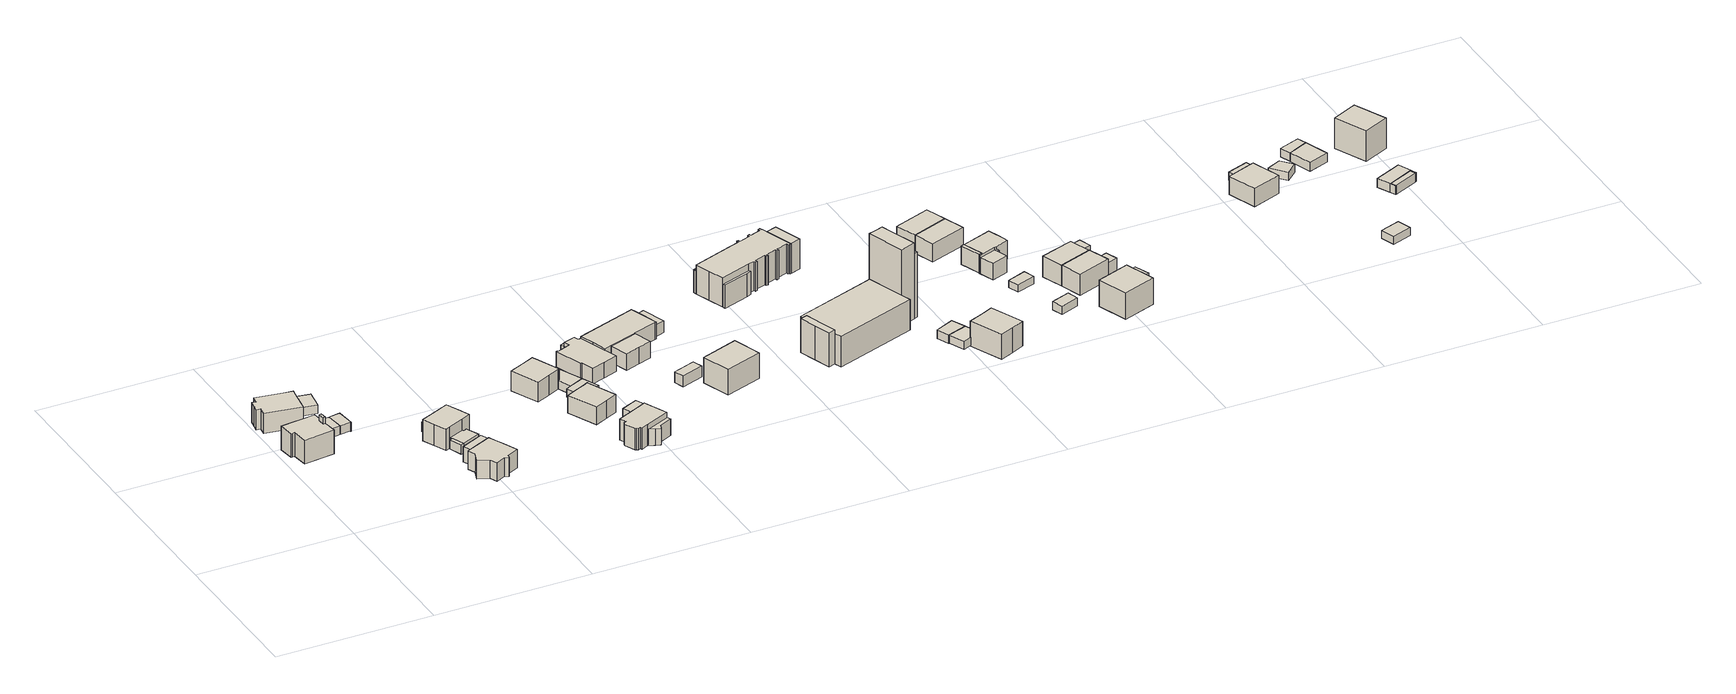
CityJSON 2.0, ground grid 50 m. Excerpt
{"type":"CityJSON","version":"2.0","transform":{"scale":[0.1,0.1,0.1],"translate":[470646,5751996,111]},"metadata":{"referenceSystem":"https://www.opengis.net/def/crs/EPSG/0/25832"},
"CityObjects":{
"building1":{"type":"Building","attributes":{"Gemeindeschluessel":"05754036","function":"31001_1010"},"address":[{"country":"Germany","locality":"Schloß Holte-Stukenbrock","thoroughfareNumber":"1","thoroughfareName":"Am Schulhof"}],"children":["building1-1","building1-2"]},
"building1-1":{"type":"BuildingPart","attributes":{"BezugspunktDach":"2000","measuredHeight":10.56,"storeysAboveGround":1},"parents":["building1"],"geometry":[{"type":"Solid","lod":"1","boundaries":[[[[0,1,2,3,4,5,6,7,8,9,10,11]],[[12,13,14,15,16,17,18,19,20,21,22,23]],[[12,23,11,10]],[[13,12,10,9]],[[14,13,9,8]],[[15,14,8,7]],[[16,15,7,6]],[[17,16,6,5]],[[18,17,5,4]],[[19,18,4,3]],[[20,19,3,2]],[[21,20,2,1]],[[22,21,1,0]],[[23,22,0,11]]]]}]},
"building1-2":{"type":"BuildingPart","attributes":{"BezugspunktDach":"2000","measuredHeight":9.42,"storeysAboveGround":1},"address":[{"country":"Germany","locality":"Schloß Holte-Stukenbrock","thoroughfareNumber":"1","thoroughfareName":"Am Schulhof"}],"parents":["building1"],"geometry":[{"type":"Solid","lod":"1","boundaries":[[[[24,25,26,27]],[[28,29,30,31]],[[28,31,27,26]],[[29,28,26,25]],[[30,29,25,24]],[[31,30,24,27]]]]}]},
"building2":{"type":"Building","attributes":{"Gemeindeschluessel":"05754036","BezugspunktDach":"2000","function":"31001_1010","measuredHeight":8.71},"address":[{"country":"Germany","locality":"Schloß Holte-Stukenbrock","thoroughfareNumber":"1a","thoroughfareName":"Am Schulhof"}],"geometry":[{"type":"Solid","lod":"1","boundaries":[[[[32,33,34,35,36,37,38,39,40,41,42,43]],[[44,45,46,47,48,49,50,51,52,53,54,55]],[[44,55,43,42]],[[45,44,42,41]],[[46,45,41,40]],[[47,46,40,39]],[[48,47,39,38]],[[49,48,38,37]],[[50,49,37,36]],[[51,50,36,35]],[[52,51,35,34]],[[53,52,34,33]],[[54,53,33,32]],[[55,54,32,43]]]]}]},
"building3":{"type":"Building","attributes":{"Gemeindeschluessel":"05754036","BezugspunktDach":"2000","function":"51009_1611","measuredHeight":2.95},"address":[{"country":"Germany"}],"geometry":[{"type":"Solid","lod":"1","boundaries":[[[[56,57,58,59,60,61]],[[62,63,64,65,66,67]],[[62,67,61,60]],[[63,62,60,59]],[[64,63,59,58]],[[65,64,58,57]],[[66,65,57,56]],[[67,66,56,61]]]]}]},
"building4":{"type":"Building","attributes":{"Gemeindeschluessel":"05754036","BezugspunktDach":"2000","function":"31001_2463","measuredHeight":2.78},"address":[{"country":"Germany","locality":"Schloß Holte-Stukenbrock","thoroughfareNumber":"1a","thoroughfareName":"Am Schulhof"}],"geometry":[{"type":"Solid","lod":"1","boundaries":[[[[68,69,70,71,72,73]],[[74,44,55,54,75,76]],[[74,76,73,72]],[[44,74,72,71]],[[55,44,71,70]],[[54,55,70,69]],[[75,54,69,68]],[[76,75,68,73]]]]}]},
"building5":{"type":"Building","attributes":{"Gemeindeschluessel":"05754036","BezugspunktDach":"2000","function":"31001_2463","measuredHeight":2.99,"storeysAboveGround":1},"address":[{"country":"Germany","locality":"Schloß Holte-Stukenbrock","thoroughfareNumber":"1","thoroughfareName":"Am Schulhof"}],"geometry":[{"type":"Solid","lod":"1","boundaries":[[[[61,60,59,58,77,78,79,80]],[[81,82,83,64,63,62,67,84]],[[81,84,80,79]],[[82,81,79,78]],[[83,82,78,77]],[[64,83,77,58]],[[63,64,58,59]],[[62,63,59,60]],[[67,62,60,61]],[[84,67,61,80]]]]}]},
"building6":{"type":"Building","attributes":{"Gemeindeschluessel":"05754036","BezugspunktDach":"2000","function":"51009_1610","measuredHeight":3.08},"address":[{"country":"Germany"}],"geometry":[{"type":"Solid","lod":"1","boundaries":[[[[85,86,87,88,89,90]],[[91,92,93,94,95,96]],[[91,96,90,89]],[[92,91,89,88]],[[93,92,88,87]],[[94,93,87,86]],[[95,94,86,85]],[[96,95,85,90]]]]}]},
"building7":{"type":"Building","attributes":{"Gemeindeschluessel":"05754036","BezugspunktDach":"2000","function":"31001_1010","measuredHeight":8.99},"address":[{"country":"Germany","locality":"Schloß Holte-Stukenbrock","thoroughfareNumber":"164","thoroughfareName":"St.-Heinrich-Straße"}],"geometry":[{"type":"Solid","lod":"1","boundaries":[[[[97,98,99,100,101,102,103,104,105,106,107,108,109]],[[110,111,112,113,114,115,116,117,118,119,120,121,122]],[[110,122,109,108]],[[111,110,108,107]],[[112,111,107,106]],[[113,112,106,105]],[[114,113,105,104]],[[115,114,104,103]],[[116,115,103,102]],[[117,116,102,101]],[[118,117,101,100]],[[119,118,100,99]],[[120,119,99,98]],[[121,120,98,97]],[[122,121,97,109]]]]}]},
"building8":{"type":"Building","attributes":{"Gemeindeschluessel":"05754036","BezugspunktDach":"2000","function":"31001_1313","measuredHeight":3.29,"storeysAboveGround":1},"address":[{"country":"Germany","locality":"Schloß Holte-Stukenbrock","thoroughfareNumber":"162","thoroughfareName":"St.-Heinrich-Straße"}],"geometry":[{"type":"Solid","lod":"1","boundaries":[[[[123,124,125,126]],[[127,128,129,130]],[[127,130,126,125]],[[128,127,125,124]],[[129,128,124,123]],[[130,129,123,126]]]]}]},
"building9":{"type":"Building","attributes":{"Gemeindeschluessel":"05754036","BezugspunktDach":"2000","function":"31001_2463","measuredHeight":5.05},"address":[{"country":"Germany","locality":"Schloß Holte-Stukenbrock","thoroughfareNumber":"164","thoroughfareName":"St.-Heinrich-Straße"}],"geometry":[{"type":"Solid","lod":"1","boundaries":[[[[131,132,133,134,135,136]],[[137,119,118,117,138,139]],[[137,139,136,135]],[[119,137,135,134]],[[118,119,134,133]],[[117,118,133,132]],[[138,117,132,131]],[[139,138,131,136]]]]}]},
"building10":{"type":"Building","attributes":{"Gemeindeschluessel":"05754036","function":"31001_1010"},"address":[{"country":"Germany","locality":"Schloß Holte-Stukenbrock","thoroughfareNumber":"162","thoroughfareName":"St.-Heinrich-Straße"}],"children":["building10-1","building10-2"]},
"building10-1":{"type":"BuildingPart","attributes":{"BezugspunktDach":"2000","measuredHeight":9.04,"storeysAboveGround":1},"parents":["building10"],"geometry":[{"type":"Solid","lod":"1","boundaries":[[[[140,141,142,143,144,145,146,147,148,149]],[[150,151,152,153,154,155,156,157,158,159]],[[150,159,149,148]],[[151,150,148,147]],[[152,151,147,146]],[[153,152,146,145]],[[154,153,145,144]],[[155,154,144,143]],[[156,155,143,142]],[[157,156,142,141]],[[158,157,141,140]],[[159,158,140,149]]]]}]},
"building10-2":{"type":"BuildingPart","attributes":{"BezugspunktDach":"2000","measuredHeight":3.46,"storeysAboveGround":1},"parents":["building10"],"geometry":[{"type":"Solid","lod":"1","boundaries":[[[[160,89,88,87,161,162,163,164]],[[165,166,167,168,169,170,150,159]],[[165,159,164,163]],[[166,165,163,162]],[[167,166,162,161]],[[168,167,161,87]],[[169,168,87,88]],[[170,169,88,89]],[[150,170,89,160]],[[159,150,160,164]]]]}]},
"building11":{"type":"Building","attributes":{"Gemeindeschluessel":"05754036","BezugspunktDach":"2000","function":"51009_1611","measuredHeight":3.39},"address":[{"country":"Germany"}],"geometry":[{"type":"Solid","lod":"1","boundaries":[[[[171,172,173,174]],[[130,129,175,176]],[[130,176,174,173]],[[129,130,173,172]],[[175,129,172,171]],[[176,175,171,174]]]]}]},
"building12":{"type":"Building","attributes":{"Gemeindeschluessel":"05754036","BezugspunktDach":"2000","function":"31001_1010","measuredHeight":8.9},"address":[{"country":"Germany","locality":"Schloß Holte-Stukenbrock","thoroughfareNumber":"174","thoroughfareName":"St.-Heinrich-Straße"}],"geometry":[{"type":"Solid","lod":"1","boundaries":[[[[177,178,179,180,181,182,183,184,185]],[[186,187,188,189,190,191,192,193,194]],[[186,194,185,184]],[[187,186,184,183]],[[188,187,183,182]],[[189,188,182,181]],[[190,189,181,180]],[[191,190,180,179]],[[192,191,179,178]],[[193,192,178,177]],[[194,193,177,185]]]]}]},
"building13":{"type":"Building","attributes":{"Gemeindeschluessel":"05754036","BezugspunktDach":"2000","function":"31001_1010","measuredHeight":7.41},"address":[{"country":"Germany","locality":"Schloß Holte-Stukenbrock","thoroughfareNumber":"172","thoroughfareName":"St.-Heinrich-Straße"}],"geometry":[{"type":"Solid","lod":"1","boundaries":[[[[195,196,197,198,199,200,201,202]],[[203,204,205,206,207,208,209,210]],[[203,210,202,201]],[[204,203,201,200]],[[205,204,200,199]],[[206,205,199,198]],[[207,206,198,197]],[[208,207,197,196]],[[209,208,196,195]],[[210,209,195,202]]]]}]},
"building14":{"type":"Building","attributes":{"Gemeindeschluessel":"05754036","function":"31001_1010"},"address":[{"country":"Germany","locality":"Schloß Holte-Stukenbrock","thoroughfareNumber":"170","thoroughfareName":"St.-Heinrich-Straße"}],"children":["building14-1","building14-2"]},
"building14-1":{"type":"BuildingPart","attributes":{"BezugspunktDach":"2000","measuredHeight":8.77},"parents":["building14"],"geometry":[{"type":"Solid","lod":"1","boundaries":[[[[211,212,213,214,215,216,217,218,219,220,221,222,223,224,225,226,227]],[[228,229,230,231,232,233,234,235,236,237,238,239,240,241,242,243,244]],[[228,244,227,226]],[[229,228,226,225]],[[230,229,225,224]],[[231,230,224,223]],[[232,231,223,222]],[[233,232,222,221]],[[234,233,221,220]],[[235,234,220,219]],[[236,235,219,218]],[[237,236,218,217]],[[238,237,217,216]],[[239,238,216,215]],[[240,239,215,214]],[[241,240,214,213]],[[242,241,213,212]],[[243,242,212,211]],[[244,243,211,227]]]]}]},
"building14-2":{"type":"BuildingPart","attributes":{"BezugspunktDach":"2000","measuredHeight":5.39},"parents":["building14"],"geometry":[{"type":"Solid","lod":"1","boundaries":[[[[245,246,247,248,249,250]],[[251,252,232,231,253,254]],[[251,254,250,249]],[[252,251,249,248]],[[232,252,248,247]],[[231,232,247,246]],[[253,231,246,245]],[[254,253,245,250]]]]}]},
"building15":{"type":"Building","attributes":{"Gemeindeschluessel":"05754036","BezugspunktDach":"2000","function":"51009_1610","measuredHeight":2.8},"address":[{"country":"Germany"}],"geometry":[{"type":"Solid","lod":"1","boundaries":[[[[255,256,257,258]],[[259,260,261,262]],[[259,262,258,257]],[[260,259,257,256]],[[261,260,256,255]],[[262,261,255,258]]]]}]},
"building16":{"type":"Building","attributes":{"Gemeindeschluessel":"05754036","BezugspunktDach":"2000","function":"31001_2463","measuredHeight":2.69},"address":[{"country":"Germany","locality":"Schloß Holte-Stukenbrock","thoroughfareNumber":"172","thoroughfareName":"St.-Heinrich-Straße"}],"geometry":[{"type":"Solid","lod":"1","boundaries":[[[[263,264,265,266,267,268,269]],[[270,271,272,273,274,275,276]],[[270,276,269,268]],[[271,270,268,267]],[[272,271,267,266]],[[273,272,266,265]],[[274,273,265,264]],[[275,274,264,263]],[[276,275,263,269]]]]}]},
"building17":{"type":"Building","attributes":{"Gemeindeschluessel":"05754036","BezugspunktDach":"2000","function":"31001_2463","measuredHeight":2.8},"address":[{"country":"Germany","locality":"Schloß Holte-Stukenbrock","thoroughfareNumber":"174","thoroughfareName":"St.-Heinrich-Straße"}],"geometry":[{"type":"Solid","lod":"1","boundaries":[[[[277,278,279,280,264,263]],[[281,193,192,282,283,284]],[[281,284,263,264]],[[193,281,264,280]],[[192,193,280,279]],[[282,192,279,278]],[[283,282,278,277]],[[284,283,277,263]]]]}]},
"building18":{"type":"Building","attributes":{"Gemeindeschluessel":"05754036","BezugspunktDach":"2000","function":"31001_2463","measuredHeight":2.99},"address":[{"country":"Germany","locality":"Schloß Holte-Stukenbrock","thoroughfareNumber":"170","thoroughfareName":"St.-Heinrich-Straße"}],"geometry":[{"type":"Solid","lod":"1","boundaries":[[[[285,286,287,288,289,290]],[[291,292,293,294,295,296]],[[291,296,290,289]],[[292,291,289,288]],[[293,292,288,287]],[[294,293,287,286]],[[295,294,286,285]],[[296,295,285,290]]]]}]},
"building19":{"type":"Building","attributes":{"Gemeindeschluessel":"05754036","BezugspunktDach":"2000","function":"51009_1610","measuredHeight":4.12},"address":[{"country":"Germany"}],"geometry":[{"type":"Solid","lod":"1","boundaries":[[[[297,298,299,300]],[[301,302,303,304]],[[301,304,300,299]],[[302,301,299,298]],[[303,302,298,297]],[[304,303,297,300]]]]}]},
"building20":{"type":"Building","attributes":{"name":"Kath. Kinderg. St. Heinrich","Gemeindeschluessel":"05754036","function":"31001_3065"},"address":[{"country":"Germany","locality":"Schloß Holte-Stukenbrock","thoroughfareNumber":"178","thoroughfareName":"St.-Heinrich-Straße"}],"children":["building20-1","building20-2","building20-3","building20-4"]},
"building20-1":{"type":"BuildingPart","attributes":{"BezugspunktDach":"2000","measuredHeight":7.57},"parents":["building20"],"geometry":[{"type":"Solid","lod":"1","boundaries":[[[[305,306,307,308,309,310,311,312,313,314,315,316,317,318]],[[319,320,321,322,323,324,325,326,327,328,329,330,331,332]],[[319,332,318,317]],[[320,319,317,316]],[[321,320,316,315]],[[322,321,315,314]],[[323,322,314,313]],[[324,323,313,312]],[[325,324,312,311]],[[326,325,311,310]],[[327,326,310,309]],[[328,327,309,308]],[[329,328,308,307]],[[330,329,307,306]],[[331,330,306,305]],[[332,331,305,318]]]]}]},
"building20-2":{"type":"BuildingPart","attributes":{"BezugspunktDach":"2000","measuredHeight":7.52},"parents":["building20"],"geometry":[{"type":"Solid","lod":"1","boundaries":[[[[333,334,335,336,337,338,339,340,341,342,343,344,345,346,347,348,349]],[[350,351,352,325,353,323,354,355,356,357,358,359,360,361,362,363,364]],[[350,364,349,348]],[[351,350,348,347]],[[352,351,347,346]],[[325,352,346,345]],[[353,325,345,344]],[[323,353,344,343]],[[354,323,343,342]],[[355,354,342,341]],[[356,355,341,340]],[[357,356,340,339]],[[358,357,339,338]],[[359,358,338,337]],[[360,359,337,336]],[[361,360,336,335]],[[362,361,335,334]],[[363,362,334,333]],[[364,363,333,349]]]]}]},
"building20-3":{"type":"BuildingPart","attributes":{"BezugspunktDach":"2000","measuredHeight":7.47},"parents":["building20"],"geometry":[{"type":"Solid","lod":"1","boundaries":[[[[365,366,367,368,369]],[[370,322,321,371,372]],[[370,372,369,368]],[[322,370,368,367]],[[321,322,367,366]],[[371,321,366,365]],[[372,371,365,369]]]]}]},
"building20-4":{"type":"BuildingPart","attributes":{"BezugspunktDach":"2000","measuredHeight":4.12},"parents":["building20"],"geometry":[{"type":"Solid","lod":"1","boundaries":[[[[373,374,375,376]],[[331,329,377,378]],[[331,378,376,375]],[[329,331,375,374]],[[377,329,374,373]],[[378,377,373,376]]]]}]},
"building21":{"type":"Building","attributes":{"Gemeindeschluessel":"05754036","BezugspunktDach":"2000","function":"31001_2463","measuredHeight":4.42},"address":[{"country":"Germany","locality":"Schloß Holte-Stukenbrock","thoroughfareNumber":"176","thoroughfareName":"St.-Heinrich-Straße"}],"geometry":[{"type":"Solid","lod":"1","boundaries":[[[[379,380,381,382]],[[383,384,385,386]],[[383,386,382,381]],[[384,383,381,380]],[[385,384,380,379]],[[386,385,379,382]]]]}]},
"building22":{"type":"Building","attributes":{"Gemeindeschluessel":"05754036","BezugspunktDach":"2000","function":"31001_1010","measuredHeight":9.99},"address":[{"country":"Germany","locality":"Schloß Holte-Stukenbrock","thoroughfareNumber":"176","thoroughfareName":"St.-Heinrich-Straße"}],"geometry":[{"type":"Solid","lod":"1","boundaries":[[[[387,388,389,390]],[[391,392,393,394]],[[391,394,390,389]],[[392,391,389,388]],[[393,392,388,387]],[[394,393,387,390]]]]}]},
"building23":{"type":"Building","attributes":{"Gemeindeschluessel":"05754036","function":"31001_3061"},"address":[{"country":"Germany","locality":"Schloß Holte-Stukenbrock","thoroughfareNumber":"180","thoroughfareName":"St.-Heinrich-Straße"}],"children":["building23-1","building23-2","building23-3","building23-4"]},
"building23-1":{"type":"BuildingPart","attributes":{"BezugspunktDach":"2000","measuredHeight":12.51},"parents":["building23"],"geometry":[{"type":"Solid","lod":"1","boundaries":[[[[395,396,397,398,399,400,401,402,403,404,405,406,407,408,409,410,411,412,413,414,415,416,417,418,419,420,421,422,423,424,425,426,427,428,429,430,431]],[[432,433,434,435,436,437,438,439,440,441,442,443,444,445,446,447,448,449,450,451,452,453,454,455,456,457,458,459,460,461,462,463,464,465,466,467,468]],[[432,468,431,430]],[[433,432,430,429]],[[434,433,429,428]],[[435,434,428,427]],[[436,435,427,426]],[[437,436,426,425]],[[438,437,425,424]],[[439,438,424,423]],[[440,439,423,422]],[[441,440,422,421]],[[442,441,421,420]],[[443,442,420,419]],[[444,443,419,418]],[[445,444,418,417]],[[446,445,417,416]],[[447,446,416,415]],[[448,447,415,414]],[[449,448,414,413]],[[450,449,413,412]],[[451,450,412,411]],[[452,451,411,410]],[[453,452,410,409]],[[454,453,409,408]],[[455,454,408,407]],[[456,455,407,406]],[[457,456,406,405]],[[458,457,405,404]],[[459,458,404,403]],[[460,459,403,402]],[[461,460,402,401]],[[462,461,401,400]],[[463,462,400,399]],[[464,463,399,398]],[[465,464,398,397]],[[466,465,397,396]],[[467,466,396,395]],[[468,467,395,431]]]]}]},
"building23-2":{"type":"BuildingPart","attributes":{"BezugspunktDach":"2000","measuredHeight":7.59},"parents":["building23"],"geometry":[{"type":"Solid","lod":"1","boundaries":[[[[469,470,471,472,473,474,475,476,477,478]],[[457,456,479,480,481,482,483,484,485,486]],[[457,486,478,477]],[[456,457,477,476]],[[479,456,476,475]],[[480,479,475,474]],[[481,480,474,473]],[[482,481,473,472]],[[483,482,472,471]],[[484,483,471,470]],[[485,484,470,469]],[[486,485,469,478]]]]}]},
"building23-3":{"type":"BuildingPart","attributes":{"BezugspunktDach":"2000","measuredHeight":7.59},"parents":["building23"],"geometry":[{"type":"Solid","lod":"1","boundaries":[[[[487,488,489,490,491]],[[492,454,453,493,494]],[[492,494,491,490]],[[454,492,490,489]],[[453,454,489,488]],[[493,453,488,487]],[[494,493,487,491]]]]}]},
"building23-4":{"type":"BuildingPart","attributes":{"BezugspunktDach":"2000","measuredHeight":11.75},"parents":["building23"],"geometry":[{"type":"Solid","lod":"1","boundaries":[[[[495,496,497,498]],[[436,434,499,500]],[[436,500,498,497]],[[434,436,497,496]],[[499,434,496,495]],[[500,499,495,498]]]]}]},
"building24":{"type":"Building","attributes":{"name":"St. Heinrich","Gemeindeschluessel":"05754036","function":"31001_3041"},"address":[{"country":"Germany","locality":"Schloß Holte-Stukenbrock","thoroughfareNumber":"180","thoroughfareName":"St.-Heinrich-Straße"}],"children":["building24-1","building24-2","building24-3","building24-4","building24-5"]},
"building24-1":{"type":"BuildingPart","attributes":{"BezugspunktDach":"2000","measuredHeight":13.88},"parents":["building24"],"geometry":[{"type":"Solid","lod":"1","boundaries":[[[[501,502,503,504,505,506,507,508,509,510]],[[511,512,513,514,515,516,517,518,519,520]],[[511,520,510,509]],[[512,511,509,508]],[[513,512,508,507]],[[514,513,507,506]],[[515,514,506,505]],[[516,515,505,504]],[[517,516,504,503]],[[518,517,503,502]],[[519,518,502,501]],[[520,519,501,510]]]]}]},
"building24-2":{"type":"BuildingPart","attributes":{"BezugspunktDach":"2000","measuredHeight":28.18},"parents":["building24"],"geometry":[{"type":"Solid","lod":"1","boundaries":[[[[521,522,523,524,525,526]],[[511,519,527,528,529,530]],[[511,530,526,525]],[[519,511,525,524]],[[527,519,524,523]],[[528,527,523,522]],[[529,528,522,521]],[[530,529,521,526]]]]}]},
"building24-3":{"type":"BuildingPart","attributes":{"BezugspunktDach":"2000","measuredHeight":22.98},"parents":["building24"],"geometry":[{"type":"Solid","lod":"1","boundaries":[[[[531,532,533,534,535,536]],[[530,537,529,538,539,540]],[[530,540,536,535]],[[537,530,535,534]],[[529,537,534,533]],[[538,529,533,532]],[[539,538,532,531]],[[540,539,531,536]]]]}]},
"building24-4":{"type":"BuildingPart","attributes":{"BezugspunktDach":"2000","measuredHeight":5.9},"parents":["building24"],"geometry":[{"type":"Solid","lod":"1","boundaries":[[[[541,542,543,544,545,546]],[[518,547,548,549,528,550]],[[518,550,546,545]],[[547,518,545,544]],[[548,547,544,543]],[[549,548,543,542]],[[528,549,542,541]],[[550,528,541,546]]]]}]},
"building24-5":{"type":"BuildingPart","attributes":{"BezugspunktDach":"2000","measuredHeight":13.89},"parents":["building24"],"geometry":[{"type":"Solid","lod":"1","boundaries":[[[[551,552,553,554,555,556]],[[557,558,559,516,515,514]],[[557,514,556,555]],[[558,557,555,554]],[[559,558,554,553]],[[516,559,553,552]],[[515,516,552,551]],[[514,515,551,556]]]]}]},
"building25":{"type":"Building","attributes":{"Gemeindeschluessel":"05754036","BezugspunktDach":"2000","function":"31001_2463","measuredHeight":2.85},"address":[{"country":"Germany","locality":"Schloß Holte-Stukenbrock","thoroughfareNumber":"180","thoroughfareName":"St.-Heinrich-Straße"}],"geometry":[{"type":"Solid","lod":"1","boundaries":[[[[560,561,562,563]],[[564,565,566,567]],[[564,567,563,562]],[[565,564,562,561]],[[566,565,561,560]],[[567,566,560,563]]]]}]},
"building26":{"type":"Building","attributes":{"Gemeindeschluessel":"05754036","BezugspunktDach":"2000","function":"31001_2463","measuredHeight":2.7},"address":[{"country":"Germany","locality":"Schloß Holte-Stukenbrock","thoroughfareNumber":"8","thoroughfareName":"Am Menkebach"}],"geometry":[{"type":"Solid","lod":"1","boundaries":[[[[568,569,563,562,570,571]],[[572,573,574,575,576,577]],[[572,577,571,570]],[[573,572,570,562]],[[574,573,562,563]],[[575,574,563,569]],[[576,575,569,568]],[[577,576,568,571]]]]}]},
"building27":{"type":"Building","attributes":{"Gemeindeschluessel":"05754036","BezugspunktDach":"2000","function":"31001_1010","measuredHeight":9.94},"address":[{"country":"Germany","locality":"Schloß Holte-Stukenbrock","thoroughfareNumber":"8","thoroughfareName":"Am Menkebach"}],"geometry":[{"type":"Solid","lod":"1","boundaries":[[[[578,579,580,581,582,583]],[[584,585,586,587,588,589]],[[584,589,583,582]],[[585,584,582,581]],[[586,585,581,580]],[[587,586,580,579]],[[588,587,579,578]],[[589,588,578,583]]]]}]},
"building28":{"type":"Building","attributes":{"Gemeindeschluessel":"05754036","BezugspunktDach":"2000","function":"51009_1610","measuredHeight":6.82},"address":[{"country":"Germany"}],"geometry":[{"type":"Solid","lod":"1","boundaries":[[[[590,591,592,593]],[[594,595,596,597]],[[594,597,593,592]],[[595,594,592,591]],[[596,595,591,590]],[[597,596,590,593]]]]}]},
"building29":{"type":"Building","attributes":{"Gemeindeschluessel":"05754036","BezugspunktDach":"2000","function":"31001_1010","measuredHeight":6,"storeysAboveGround":2},"address":[{"country":"Germany","locality":"Schloß Holte-Stukenbrock","thoroughfareNumber":"182a","thoroughfareName":"St.-Heinrich-Straße"}],"geometry":[{"type":"Solid","lod":"1","boundaries":[[[[598,599,600,601]],[[602,603,604,605]],[[602,605,601,600]],[[603,602,600,599]],[[604,603,599,598]],[[605,604,598,601]]]]}]},
"building30":{"type":"Building","attributes":{"Gemeindeschluessel":"05754036","BezugspunktDach":"2100","function":"31001_1010","measuredHeight":6,"storeysAboveGround":2},"address":[{"country":"Germany","locality":"Schloß Holte-Stukenbrock","thoroughfareNumber":"182b","thoroughfareName":"St.-Heinrich-Straße"}],"geometry":[{"type":"Solid","lod":"1","boundaries":[[[[601,600,606,607]],[[608,602,605,609]],[[608,609,607,606]],[[602,608,606,600]],[[605,602,600,601]],[[609,605,601,607]]]]}]},
"building31":{"type":"Building","attributes":{"Gemeindeschluessel":"05754036","BezugspunktDach":"2000","function":"31001_2463","measuredHeight":2.4},"address":[{"country":"Germany","locality":"Schloß Holte-Stukenbrock","thoroughfareNumber":"7","thoroughfareName":"Am Menkebach"}],"geometry":[{"type":"Solid","lod":"1","boundaries":[[[[610,611,612,613]],[[614,615,616,617]],[[614,617,613,612]],[[615,614,612,611]],[[616,615,611,610]],[[617,616,610,613]]]]}]},
"building32":{"type":"Building","attributes":{"Gemeindeschluessel":"05754036","BezugspunktDach":"2000","function":"31001_2463","measuredHeight":2.66},"address":[{"country":"Germany","locality":"Schloß Holte-Stukenbrock","thoroughfareNumber":"7a","thoroughfareName":"Am Menkebach"}],"geometry":[{"type":"Solid","lod":"1","boundaries":[[[[618,619,620,621]],[[622,623,624,625]],[[622,625,621,620]],[[623,622,620,619]],[[624,623,619,618]],[[625,624,618,621]]]]}]},
"building33":{"type":"Building","attributes":{"Gemeindeschluessel":"05754036","function":"31001_1010"},"address":[{"country":"Germany","locality":"Schloß Holte-Stukenbrock","thoroughfareNumber":"5","thoroughfareName":"Am Menkebach"}],"children":["building33-1","building33-2","building33-3"]},
"building33-1":{"type":"BuildingPart","attributes":{"BezugspunktDach":"2000","measuredHeight":6.9},"parents":["building33"],"geometry":[{"type":"Solid","lod":"1","boundaries":[[[[626,627,628,629,630,631,632,633,634,635]],[[636,637,638,639,640,641,642,643,644,645]],[[636,645,635,634]],[[637,636,634,633]],[[638,637,633,632]],[[639,638,632,631]],[[640,639,631,630]],[[641,640,630,629]],[[642,641,629,628]],[[643,642,628,627]],[[644,643,627,626]],[[645,644,626,635]]]]}]},
"building33-2":{"type":"BuildingPart","attributes":{"BezugspunktDach":"2000","measuredHeight":5.36},"parents":["building33"],"geometry":[{"type":"Solid","lod":"1","boundaries":[[[[646,647,648,649,650]],[[651,636,645,652,653]],[[651,653,650,649]],[[636,651,649,648]],[[645,636,648,647]],[[652,645,647,646]],[[653,652,646,650]]]]}]},
"building33-3":{"type":"BuildingPart","attributes":{"BezugspunktDach":"2000","measuredHeight":4.9},"address":[{"country":"Germany","locality":"Schloß Holte-Stukenbrock","thoroughfareNumber":"5","thoroughfareName":"Am Menkebach"}],"parents":["building33"],"geometry":[{"type":"Solid","lod":"1","boundaries":[[[[654,655,656,657]],[[658,659,660,661]],[[658,661,657,656]],[[659,658,656,655]],[[660,659,655,654]],[[661,660,654,657]]]]}]},
"building34":{"type":"Building","attributes":{"Gemeindeschluessel":"05754036","BezugspunktDach":"2000","function":"31001_1010","measuredHeight":10.67},"address":[{"country":"Germany","locality":"Schloß Holte-Stukenbrock","thoroughfareNumber":"9","thoroughfareName":"Am Menkebach"}],"geometry":[{"type":"Solid","lod":"1","boundaries":[[[[662,663,664,665]],[[666,667,668,669]],[[666,669,665,664]],[[667,666,664,663]],[[668,667,663,662]],[[669,668,662,665]]]]}]},
"building35":{"type":"Building","attributes":{"Gemeindeschluessel":"05754036","function":"31001_1010"},"address":[{"country":"Germany","locality":"Schloß Holte-Stukenbrock","thoroughfareNumber":"7","thoroughfareName":"Am Menkebach"}],"children":["building35-1","building35-2"]},
"building35-1":{"type":"BuildingPart","attributes":{"BezugspunktDach":"2000","measuredHeight":8.13},"parents":["building35"],"geometry":[{"type":"Solid","lod":"1","boundaries":[[[[670,671,672,673]],[[674,675,676,677]],[[674,677,673,672]],[[675,674,672,671]],[[676,675,671,670]],[[677,676,670,673]]]]}]},
"building35-2":{"type":"BuildingPart","attributes":{"BezugspunktDach":"2000","measuredHeight":5.53},"parents":["building35"],"geometry":[{"type":"Solid","lod":"1","boundaries":[[[[678,679,680,681]],[[682,676,683,684]],[[682,684,681,680]],[[676,682,680,679]],[[683,676,679,678]],[[684,683,678,681]]]]}]},
"building36":{"type":"Building","attributes":{"Gemeindeschluessel":"05754036","function":"31001_1010"},"address":[{"country":"Germany","locality":"Schloß Holte-Stukenbrock","thoroughfareNumber":"7a","thoroughfareName":"Am Menkebach"}],"children":["building36-1","building36-2"]},
"building36-1":{"type":"BuildingPart","attributes":{"BezugspunktDach":"2000","measuredHeight":8.16},"parents":["building36"],"geometry":[{"type":"Solid","lod":"1","boundaries":[[[[685,686,687,688]],[[689,674,677,690]],[[689,690,688,687]],[[674,689,687,686]],[[677,674,686,685]],[[690,677,685,688]]]]}]},
"building36-2":{"type":"BuildingPart","attributes":{"BezugspunktDach":"2000","measuredHeight":5.58},"parents":["building36"],"geometry":[{"type":"Solid","lod":"1","boundaries":[[[[691,692,693,694]],[[690,695,696,697]],[[690,697,694,693]],[[695,690,693,692]],[[696,695,692,691]],[[697,696,691,694]]]]}]},
"building37":{"type":"Building","attributes":{"Gemeindeschluessel":"05754036","BezugspunktDach":"2000","function":"31001_2463","measuredHeight":2.79},"address":[{"country":"Germany","locality":"Schloß Holte-Stukenbrock","thoroughfareNumber":"9","thoroughfareName":"Am Menkebach"}],"geometry":[{"type":"Solid","lod":"1","boundaries":[[[[698,699,700,701]],[[702,703,704,705]],[[702,705,701,700]],[[703,702,700,699]],[[704,703,699,698]],[[705,704,698,701]]]]}]},
"building38":{"type":"Building","attributes":{"Gemeindeschluessel":"05754036","BezugspunktDach":"2100","function":"31001_1010","measuredHeight":6,"storeysAboveGround":2},"address":[{"country":"Germany","locality":"Schloß Holte-Stukenbrock","thoroughfareNumber":"188d","thoroughfareName":"St.-Heinrich-Straße"}],"geometry":[{"type":"Solid","lod":"1","boundaries":[[[[706,707,708,709,710,711]],[[712,713,714,715,716,717]],[[712,717,711,710]],[[713,712,710,709]],[[714,713,709,708]],[[715,714,708,707]],[[716,715,707,706]],[[717,716,706,711]]]]}]},
"building39":{"type":"Building","attributes":{"Gemeindeschluessel":"05754036","BezugspunktDach":"2100","function":"31001_2463","measuredHeight":2.5,"storeysAboveGround":1},"address":[{"country":"Germany","locality":"Schloß Holte-Stukenbrock","thoroughfareNumber":"188d","thoroughfareName":"St.-Heinrich-Straße"}],"geometry":[{"type":"Solid","lod":"1","boundaries":[[[[718,719,720,721,722,723]],[[716,715,714,724,725,726]],[[716,726,723,722]],[[715,716,722,721]],[[714,715,721,720]],[[724,714,720,719]],[[725,724,719,718]],[[726,725,718,723]]]]}]},
"building40":{"type":"Building","attributes":{"Gemeindeschluessel":"05754036","BezugspunktDach":"2000","function":"31001_9998","measuredHeight":2.65},"address":[{"country":"Germany","locality":"Schloß Holte-Stukenbrock","thoroughfareNumber":"67","thoroughfareName":"Ebbinghausweg"}],"geometry":[{"type":"Solid","lod":"1","boundaries":[[[[727,728,729,730]],[[731,732,733,734]],[[731,734,730,729]],[[732,731,729,728]],[[733,732,728,727]],[[734,733,727,730]]]]}]},
"building41":{"type":"Building","attributes":{"Gemeindeschluessel":"05754036","BezugspunktDach":"2000","function":"31001_9998","measuredHeight":4.26},"address":[{"country":"Germany","locality":"Schloß Holte-Stukenbrock","thoroughfareNumber":"65","thoroughfareName":"Ebbinghausweg"}],"geometry":[{"type":"Solid","lod":"1","boundaries":[[[[735,736,737,738]],[[739,740,741,742]],[[739,742,738,737]],[[740,739,737,736]],[[741,740,736,735]],[[742,741,735,738]]]]}]},
"building42":{"type":"Building","attributes":{"Gemeindeschluessel":"05754036","BezugspunktDach":"2000","function":"31001_2463","measuredHeight":2.73},"address":[{"country":"Germany","locality":"Schloß Holte-Stukenbrock","thoroughfareNumber":"69","thoroughfareName":"Ebbinghausweg"}],"geometry":[{"type":"Solid","lod":"1","boundaries":[[[[743,744,745,746]],[[747,748,749,750]],[[747,750,746,745]],[[748,747,745,744]],[[749,748,744,743]],[[750,749,743,746]]]]}]},
"building43":{"type":"Building","attributes":{"Gemeindeschluessel":"05754036","BezugspunktDach":"2000","function":"31001_2463","measuredHeight":2.82},"address":[{"country":"Germany","locality":"Schloß Holte-Stukenbrock","thoroughfareNumber":"67","thoroughfareName":"Ebbinghausweg"}],"geometry":[{"type":"Solid","lod":"1","boundaries":[[[[746,745,751,752]],[[753,754,755,756]],[[753,756,752,751]],[[754,753,751,745]],[[755,754,745,746]],[[756,755,746,752]]]]}]},
"building44":{"type":"Building","attributes":{"Gemeindeschluessel":"05754036","function":"31001_2463"},"address":[{"country":"Germany","locality":"Schloß Holte-Stukenbrock","thoroughfareNumber":"65","thoroughfareName":"Ebbinghausweg"}],"children":["building44-1","building44-2"]},
"building44-1":{"type":"BuildingPart","attributes":{"BezugspunktDach":"2000","measuredHeight":2.9},"parents":["building44"],"geometry":[{"type":"Solid","lod":"1","boundaries":[[[[757,758,759,760,761,762,763,764,765,766,767]],[[768,769,770,771,772,773,774,775,776,777,778]],[[768,778,767,766]],[[769,768,766,765]],[[770,769,765,764]],[[771,770,764,763]],[[772,771,763,762]],[[773,772,762,761]],[[774,773,761,760]],[[775,774,760,759]],[[776,775,759,758]],[[777,776,758,757]],[[778,777,757,767]]]]}]},
"building44-2":{"type":"BuildingPart","attributes":{"BezugspunktDach":"2000","measuredHeight":2.88},"address":[{"country":"Germany","locality":"Schloß Holte-Stukenbrock","thoroughfareNumber":"65","thoroughfareName":"Ebbinghausweg"}],"parents":["building44"],"geometry":[{"type":"Solid","lod":"1","boundaries":[[[[764,763,762,765]],[[772,771,770,769]],[[772,769,765,762]],[[771,772,762,763]],[[770,771,763,764]],[[769,770,764,765]]]]}]},
"building45":{"type":"Building","attributes":{"Gemeindeschluessel":"05754036","BezugspunktDach":"2000","function":"31001_1010","measuredHeight":12.28},"address":[{"country":"Germany","locality":"Schloß Holte-Stukenbrock","thoroughfareNumber":"67","thoroughfareName":"Ebbinghausweg"}],"geometry":[{"type":"Solid","lod":"1","boundaries":[[[[779,780,781,782]],[[783,784,785,786]],[[783,786,782,781]],[[784,783,781,780]],[[785,784,780,779]],[[786,785,779,782]]]]}]}
},
"vertices":[
[132,476,85],[140,477,85],[136,511,85],[24,498,85],[30,449,85],[36,449,85],[42,450,85],[48,400,85],[147,412,85],[142,456,85],[134,455,85],[134,461,85],[134,455,7],[142,456,7],[147,412,7],[48,400,7],[42,450,7],[36,449,7],[30,449,7],[24,498,7],[136,511,7],[140,477,7],[132,476,7],[134,461,7],
[140,477,105],[132,476,105],[134,455,105],[142,456,105],[134,455,11],[132,476,11],[140,477,11],[142,456,11],
[116,664,80],[29,678,80],[25,655,80],[12,657,80],[8,636,80],[5,616,80],[18,614,80],[15,590,80],[130,571,80],[137,616,80],[139,628,80],[144,660,80],[139,628,14],[137,616,14],[130,571,14],[15,590,14],[18,614,14],[5,616,14],[8,636,14],[12,657,14],[25,655,14],[29,678,14],[116,664,14],[144,660,14],
[146,542,40],[153,484,40],[206,491,40],[200,546,40],[197,546,40],[197,548,40],[197,546,11],[200,546,11],[206,491,11],[153,484,11],[146,542,11],[197,548,11],
[120,694,42],[116,664,42],[144,660,42],[139,628,42],[200,618,42],[209,679,42],[200,618,14],[120,694,14],[209,679,14],
[240,495,40],[241,493,40],[243,493,40],[236,553,40],[243,493,11],[241,493,11],[240,495,11],[236,553,11],
[444,275,46],[460,236,46],[470,240,46],[454,277,46],[452,277,46],[452,278,46],[452,277,15],[454,277,15],[470,240,15],[460,236,15],[444,275,15],[452,278,15],
[566,96,77],[545,143,77],[533,169,77],[523,190,77],[460,162,77],[439,153,77],[450,129,77],[437,94,77],[472,81,77],[483,57,77],[512,71,77],[524,66,77],[528,78,77],[524,66,16],[512,71,16],[483,57,16],[472,81,16],[437,94,16],[450,129,16],[439,153,16],[460,162,16],[523,190,16],[533,169,16],[545,143,16],[566,96,16],[528,78,16],
[439,408,45],[417,398,45],[429,369,45],[452,379,45],[429,369,14],[417,398,14],[439,408,14],[452,379,14],
[445,195,66],[460,162,66],[523,190,66],[533,169,66],[542,174,66],[517,228,66],[542,174,16],[445,195,16],[517,228,16],
[528,321,81],[511,360,81],[494,398,81],[452,379,81],[429,369,81],[399,356,81],[416,318,81],[433,279,81],[448,286,81],[497,307,81],[448,286,11],[433,279,11],[416,318,11],[399,356,11],[429,369,11],[452,379,11],[494,398,11],[511,360,11],[528,321,11],[497,307,11],
[448,286,46],[529,266,46],[511,306,46],[500,301,46],[497,307,46],[500,301,11],[511,306,11],[529,266,11],[470,240,11],[454,277,11],[452,277,11],
[482,427,44],[439,408,44],[452,379,44],[494,398,44],[482,427,14],[494,398,14],
[861,425,83],[864,426,83],[838,483,83],[833,495,83],[824,514,83],[781,495,83],[738,476,83],[778,387,83],[821,406,83],[778,387,18],[738,476,18],[781,495,18],[824,514,18],[833,495,18],[838,483,18],[864,426,18],[861,425,18],[821,406,18],
[947,236,78],[905,328,78],[905,330,78],[887,321,78],[865,312,78],[825,293,78],[868,200,78],[908,218,78],[868,200,20],[825,293,20],[865,312,20],[887,321,20],[905,330,20],[905,328,20],[947,236,20],[908,218,20],
[980,146,82],[895,107,82],[904,87,82],[903,86,82],[897,84,82],[894,74,82],[909,41,82],[914,39,82],[918,37,82],[925,40,82],[928,34,82],[952,45,82],[1029,79,82],[1018,102,82],[1006,130,82],[1005,130,82],[995,153,82],[1005,130,12],[1006,130,12],[1018,102,12],[1029,79,12],[952,45,12],[928,34,12],[925,40,12],[918,37,12],[914,39,12],[909,41,12],[894,74,12],[897,84,12],[903,86,12],[904,87,12],[895,107,12],[980,146,12],[995,153,12],
[1034,66,66],[1029,79,66],[952,45,66],[972,37,66],[988,32,66],[993,47,66],[988,32,12],[972,37,12],[1034,66,12],[993,47,12],
[885,493,45],[833,495,45],[847,463,45],[890,482,45],[847,463,17],[833,495,17],[885,493,17],[890,482,17],
[926,403,46],[880,383,46],[862,374,46],[887,321,46],[905,330,46],[905,328,46],[951,349,46],[905,328,19],[905,330,19],[887,321,19],[862,374,19],[880,383,19],[926,403,19],[951,349,19],
[890,482,46],[847,463,46],[864,426,46],[861,425,46],[880,383,18],[847,463,18],[890,482,18],[926,403,18],
[953,203,48],[980,146,48],[995,153,48],[1006,130,48],[1043,146,48],[1006,227,48],[1043,146,18],[1006,130,18],[995,153,18],[980,146,18],[953,203,18],[1006,227,18],
[985,591,57],[947,578,57],[951,566,57],[989,579,57],[951,566,20],[947,578,20],[985,591,20],[989,579,20],
[1226,550,75],[1213,588,75],[1200,625,75],[1197,633,75],[1194,632,75],[1195,632,75],[1004,566,75],[1020,521,75],[1035,476,75],[1058,484,75],[1148,514,75],[1148,515,75],[1226,541,75],[1229,542,75],[1226,541,19],[1148,515,19],[1148,514,19],[1058,484,19],[1035,476,19],[1020,521,19],[1004,566,19],[1195,632,19],[1194,632,19],[1197,633,19],[1200,625,19],[1213,588,19],[1226,550,19],[1229,542,19],
[951,566,70],[957,547,70],[914,531,70],[913,534,70],[910,533,70],[941,443,70],[945,444,70],[959,404,70],[1004,419,70],[1049,435,70],[1035,476,70],[1005,563,70],[1004,566,70],[996,563,70],[997,560,70],[995,560,70],[989,579,70],[995,560,19],[997,560,19],[996,563,19],[1005,563,19],[1049,435,19],[1004,419,19],[959,404,19],[945,444,19],[941,443,19],[910,533,19],[913,534,19],[914,531,19],[957,547,19],[951,566,19],[989,579,19],
[1168,457,74],[1148,514,74],[1058,484,74],[1078,426,74],[1123,442,74],[1078,426,19],[1168,457,19],[1123,442,19],
[1238,639,58],[1200,625,58],[1226,550,58],[1264,563,58],[1238,639,19],[1264,563,19],
[1238,328,57],[1167,303,57],[1178,271,57],[1249,296,57],[1178,271,21],[1167,303,21],[1238,328,21],[1249,296,21],
[1359,308,104],[1240,266,104],[1272,176,104],[1390,218,104],[1272,176,20],[1240,266,20],[1359,308,20],[1390,218,20],
[1680,797,118],[1682,790,118],[1647,778,118],[1645,784,118],[1639,782,118],[1641,775,118],[1606,763,118],[1604,770,118],[1598,768,118],[1600,761,118],[1565,749,118],[1438,704,118],[1455,656,118],[1472,607,118],[1571,641,118],[1592,648,118],[1594,642,118],[1600,644,118],[1598,650,118],[1633,662,118],[1635,656,118],[1641,658,118],[1638,664,118],[1674,677,118],[1676,670,118],[1682,672,118],[1680,679,118],[1716,691,118],[1718,685,118],[1722,686,118],[1723,683,118],[1728,684,118],[1708,744,118],[1697,773,118],[1691,793,118],[1689,792,118],[1686,799,118],[1689,792,22],[1691,793,22],[1697,773,22],[1708,744,22],[1728,684,22],[1723,683,22],[1722,686,22],[1718,685,22],[1716,691,22],[1680,679,22],[1682,672,22],[1676,670,22],[1674,677,22],[1638,664,22],[1641,658,22],[1635,656,22],[1633,662,22],[1598,650,22],[1600,644,22],[1594,642,22],[1592,648,22],[1571,641,22],[1472,607,22],[1455,656,22],[1438,704,22],[1565,749,22],[1600,761,22],[1598,768,22],[1604,770,22],[1606,763,22],[1641,775,22],[1639,782,22],[1645,784,22],[1647,778,22],[1682,790,22],[1680,797,22],[1686,799,22],
[1557,754,98],[1556,755,98],[1518,741,98],[1514,753,98],[1491,744,98],[1495,735,98],[1435,714,98],[1438,704,98],[1565,749,98],[1562,756,98],[1435,714,22],[1495,735,22],[1491,744,22],[1514,753,22],[1518,741,22],[1556,755,22],[1557,754,22],[1562,756,22],
[1574,632,98],[1571,641,98],[1472,607,98],[1476,598,98],[1557,626,98],[1476,598,22],[1574,632,22],[1557,626,22],
[1729,784,120],[1697,773,120],[1728,684,120],[1760,695,120],[1729,784,22],[1760,695,22],
[1837,413,119],[1833,411,119],[1573,321,119],[1581,298,119],[1599,246,119],[1617,193,119],[1625,170,119],[1889,262,119],[1878,294,119],[1863,337,119],[1878,294,19],[1889,262,19],[1625,170,19],[1617,193,19],[1599,246,19],[1581,298,19],[1573,321,19],[1833,411,19],[1837,413,19],[1863,337,19],
[1896,396,269],[1885,429,269],[1861,421,269],[1837,413,269],[1878,294,269],[1926,310,269],[1861,421,19],[1885,429,19],[1896,396,19],[1926,310,19],
[1925,358,233],[1910,401,233],[1896,396,233],[1911,353,233],[1926,310,233],[1939,315,233],[1911,353,19],[1910,401,19],[1925,358,19],[1939,315,19],
[1885,429,68],[1869,475,68],[1843,466,68],[1816,457,68],[1833,411,68],[1859,420,68],[1816,457,19],[1843,466,19],[1869,475,19],[1859,420,19],
[1599,246,131],[1581,298,131],[1559,291,131],[1577,238,131],[1595,186,131],[1617,193,131],[1595,186,19],[1577,238,19],[1559,291,19],
[1995,212,48],[1936,186,48],[1953,147,48],[2015,168,48],[1953,147,19],[1936,186,19],[1995,212,19],[2015,168,19],
[2001,108,48],[2035,123,48],[1976,95,48],[2002,106,48],[1976,95,21],[1953,147,21],[2015,168,21],[2035,123,21],[2001,108,21],[2002,106,21],
[2132,41,101],[2086,145,101],[2044,126,101],[2001,108,101],[2047,3,101],[2090,22,101],[2047,3,19],[2001,108,19],[2044,126,19],[2086,145,19],[2132,41,19],[2090,22,19],
[2183,509,87],[2174,505,87],[2197,441,87],[2207,444,87],[2197,441,26],[2174,505,26],[2183,509,26],[2207,444,26],
[2179,730,83],[2063,688,83],[2087,622,83],[2202,664,83],[2087,622,23],[2063,688,23],[2179,730,23],[2202,664,23],
[2110,557,83],[2226,598,83],[2110,557,23],[2226,598,23],
[2298,357,48],[2237,335,48],[2250,301,48],[2310,322,48],[2250,301,24],[2237,335,24],[2298,357,24],[2310,322,24],
[2355,198,48],[2295,176,48],[2308,141,48],[2367,163,48],[2308,141,21],[2295,176,21],[2355,198,21],[2367,163,21],
[2262,460,86],[2304,475,86],[2292,509,86],[2279,543,86],[2183,509,86],[2196,475,86],[2207,444,86],[2197,441,86],[2199,437,86],[2253,456,86],[2199,437,25],[2197,441,25],[2207,444,25],[2196,475,25],[2183,509,25],[2279,543,25],[2292,509,25],[2304,475,25],[2262,460,25],[2253,456,25],
[2256,447,79],[2253,456,79],[2199,437,79],[2216,391,79],[2269,410,79],[2216,391,25],[2256,447,25],[2269,410,25],
[2262,460,77],[2253,456,77],[2256,447,77],[2266,450,77],[2256,447,28],[2253,456,28],[2262,460,28],[2266,450,28],
[2526,171,108],[2421,133,108],[2456,37,108],[2561,75,108],[2456,37,21],[2421,133,21],[2526,171,21],[2561,75,21],
[2456,381,92],[2349,344,92],[2374,275,92],[2480,313,92],[2374,275,24],[2349,344,24],[2456,381,24],[2480,313,24],
[2490,393,80],[2456,381,80],[2470,342,80],[2504,354,80],[2470,342,24],[2490,393,24],[2504,354,24],
[2480,313,93],[2374,275,93],[2398,206,93],[2505,245,93],[2398,206,24],[2505,245,24],
[2525,296,80],[2491,284,80],[2505,245,80],[2539,258,80],[2491,284,24],[2525,296,24],[2539,258,24],
[2587,239,49],[2523,216,49],[2542,166,49],[2606,190,49],[2542,166,21],[2523,216,21],[2587,239,21],[2606,190,21],
[3114,538,83],[3113,542,83],[3075,528,83],[3021,508,83],[3054,416,83],[3147,450,83],[3054,416,23],[3021,508,23],[3075,528,23],[3113,542,23],[3114,538,23],[3147,450,23],
[3123,604,48],[3056,580,48],[3075,528,48],[3113,542,48],[3114,538,48],[3143,548,48],[3056,580,23],[3123,604,23],[3143,548,23],
[3207,565,52],[3162,544,52],[3202,497,52],[3238,529,52],[3202,497,25],[3162,544,25],[3207,565,25],[3238,529,25],
[3364,134,42],[3301,112,42],[3317,67,42],[3380,89,42],[3317,67,16],[3301,112,16],[3364,134,16],[3380,89,16],
[3305,644,55],[3239,620,55],[3252,586,55],[3316,615,55],[3252,586,27],[3239,620,27],[3305,644,27],[3316,615,27],
[3278,513,55],[3344,537,55],[3278,513,26],[3252,586,26],[3316,615,26],[3344,537,26],
[3513,347,55],[3494,389,55],[3408,350,55],[3428,309,55],[3436,291,55],[3439,292,55],[3430,310,55],[3510,346,55],[3518,328,55],[3520,329,55],[3512,347,55],[3520,329,26],[3518,328,26],[3510,346,26],[3430,310,26],[3439,292,26],[3436,291,26],[3428,309,26],[3408,350,26],[3494,389,26],[3513,347,26],[3512,347,26],
[3477,631,126],[3396,593,126],[3444,489,126],[3525,527,126],[3444,489,26],[3396,593,26],[3477,631,26],[3525,527,26]
]}
